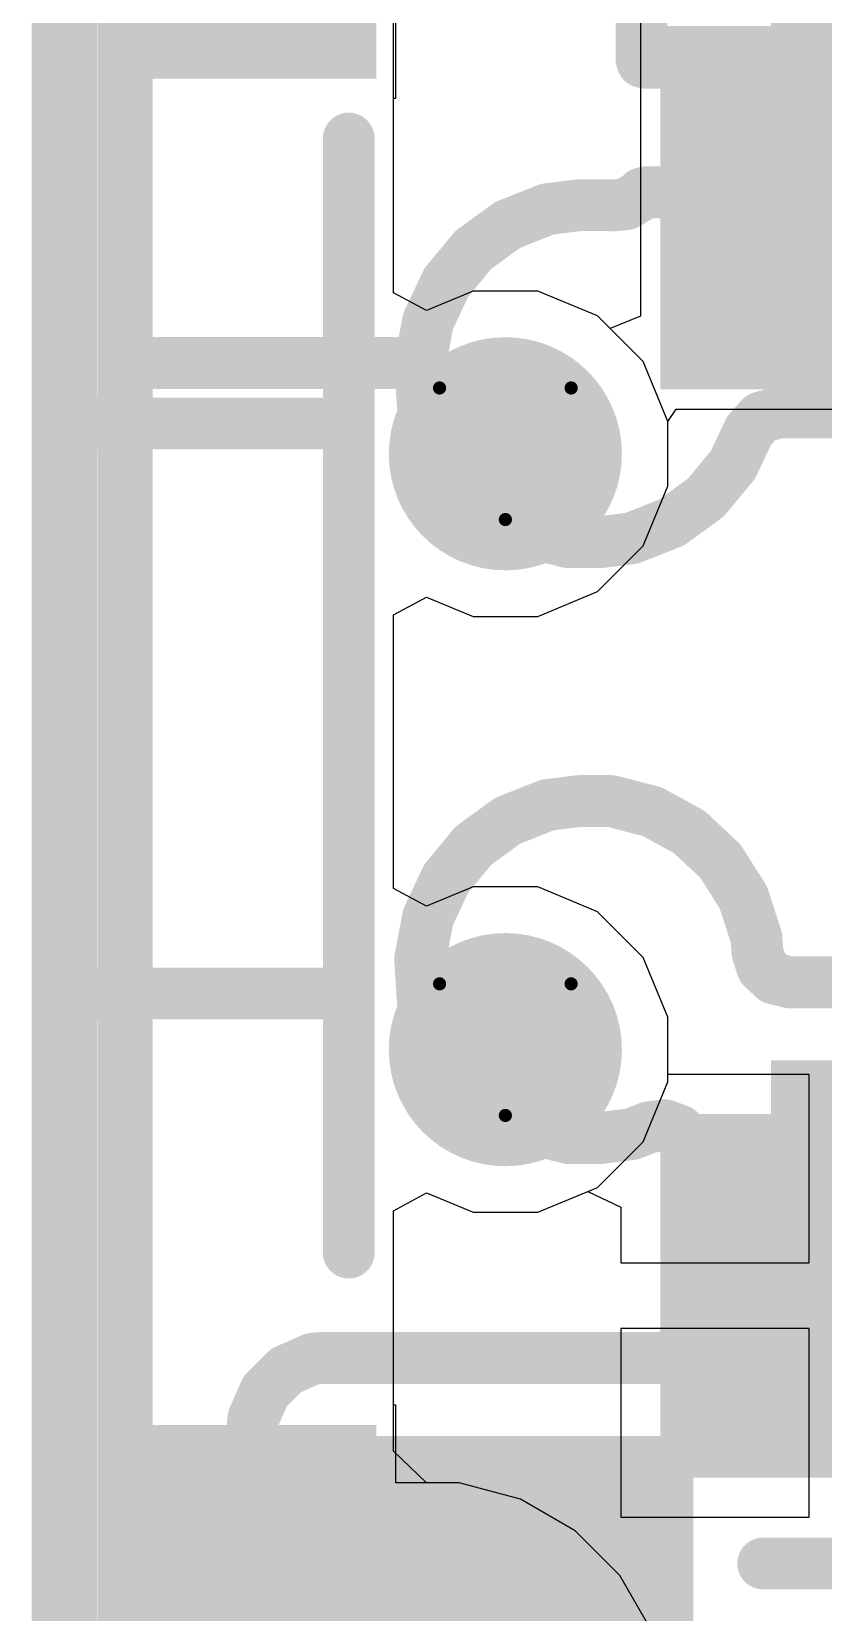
# Model space of a CAD drawing. Header units: inches. Extents: x 0 to 12.4, y -0.6 to 2.2.
# Drawn here: x -0.005 to 0.1153, y 0.4384 to 0.6786 of the extents above; entities that cross this region are included whole.
import ezdxf

# ---------------------------------------------------------------- set-up
doc = ezdxf.new("R2010")
doc.units = ezdxf.units.IN
doc.header["$MEASUREMENT"] = 0
for name, color, linetype in [('Board_Outline', 216, 'Continuous'), ('Bottom Layer', 5, 'Continuous'), ('Bottom Solder', 6, 'Continuous'), ('Dimension', 6, 'Continuous'), ('Drill Drawing', 1, 'Continuous'), ('Mechanical 4', 56, 'Continuous'), ('Multi-Layer', 9, 'Continuous'), ('Pad Holes', 156, 'Continuous'), ('Top Layer', 1, 'Continuous'), ('Top Overlay', 2, 'Continuous'), ('Top Paste', 8, 'Continuous'), ('Top Solder', 216, 'Continuous')]:
    doc.layers.add(name, color=color, linetype=linetype)

# ---------------------------------------------------------------- blocks, each defined once
blk = doc.blocks.new('YTS_B003_2A_18')
at = {"layer": 'Bottom Layer'}
h = blk.add_hatch(color=5, dxfattribs=at)
edge = h.paths.add_edge_path()
edge.add_arc((-0.1476378, 0.0187008), 0.0295275, 0, 360)
at = {"layer": 'Bottom Solder'}
h = blk.add_hatch(color=6, dxfattribs=at)
edge = h.paths.add_edge_path()
edge.add_arc((-0.1476378, 0.0187008), 0.0335275, 0, 360)
h = blk.add_hatch(color=6, dxfattribs=at)
edge = h.paths.add_edge_path()
edge.add_arc((-0.0452756, 0.0068898), 0.004, 0, 360)
h = blk.add_hatch(color=6, dxfattribs=at)
edge = h.paths.add_edge_path()
edge.add_arc((0.0452756, 0.0068898), 0.004, 0, 360)
at = {"layer": 'Multi-Layer'}
h = blk.add_hatch(color=9, dxfattribs=at)
edge = h.paths.add_edge_path()
edge.add_arc((-0.1476378, 0.0187008), 0.0295275, 0, 360)
at = {"layer": 'Pad Holes'}
h = blk.add_hatch(color=7, dxfattribs=at)
edge = h.paths.add_edge_path()
edge.add_arc((-0.0452756, 0.0068898), 0.0177165, 0, 360)
h = blk.add_hatch(color=7, dxfattribs=at)
edge = h.paths.add_edge_path()
edge.add_arc((0.0452756, 0.0068898), 0.0177165, 0, 360)
at = {"layer": 'Top Layer'}
for points in [[(-0.16535435, 0.05807095), (-0.10629925, 0.05807095), (-0.10629925, 0.03051185), (-0.16535435, 0.03051185)], [(0.10629925, 0.05807095), (0.16535435, 0.05807095), (0.16535435, 0.03051185), (0.10629925, 0.03051185)], [(-0.05905515, -0.06791335), (-0.10629925, -0.06791335), (-0.10629925, -0.02066925), (-0.05905515, -0.02066925)], [(0.05905515, -0.02066925), (0.10629925, -0.02066925), (0.10629925, -0.06791335), (0.05905515, -0.06791335)]]:
    blk.add_hatch(color=1, dxfattribs=at).paths.add_polyline_path(points)
h = blk.add_hatch(color=1, dxfattribs=at)
edge = h.paths.add_edge_path()
edge.add_arc((-0.1476378, 0.0187008), 0.0295275, 0, 360)
at = {"layer": 'Top Paste'}
for points in [[(-0.16535435, 0.05807095), (-0.10629925, 0.05807095), (-0.10629925, 0.03051185), (-0.16535435, 0.03051185)], [(0.10629925, 0.05807095), (0.16535435, 0.05807095), (0.16535435, 0.03051185), (0.10629925, 0.03051185)], [(-0.05905515, -0.06791335), (-0.10629925, -0.06791335), (-0.10629925, -0.02066925), (-0.05905515, -0.02066925)], [(0.05905515, -0.02066925), (0.10629925, -0.02066925), (0.10629925, -0.06791335), (0.05905515, -0.06791335)]]:
    blk.add_hatch(color=8, dxfattribs=at).paths.add_polyline_path(points)
at = {"layer": 'Top Solder'}
for points in [[(-0.16935435, 0.06207095), (-0.10229925, 0.06207095), (-0.10229925, 0.02651185), (-0.16935435, 0.02651185)], [(0.10229925, 0.06207095), (0.16935435, 0.06207095), (0.16935435, 0.02651185), (0.10229925, 0.02651185)], [(-0.05505515, -0.07191335), (-0.11029925, -0.07191335), (-0.11029925, -0.01666925), (-0.05505515, -0.01666925)], [(0.05505515, -0.01666925), (0.11029925, -0.01666925), (0.11029925, -0.07191335), (0.05505515, -0.07191335)]]:
    blk.add_hatch(color=216, dxfattribs=at).paths.add_polyline_path(points)
h = blk.add_hatch(color=216, dxfattribs=at)
edge = h.paths.add_edge_path()
edge.add_arc((-0.1476378, 0.0187008), 0.0335275, 0, 360)
h = blk.add_hatch(color=216, dxfattribs=at)
edge = h.paths.add_edge_path()
edge.add_arc((-0.0452756, 0.0068898), 0.004, 0, 360)
h = blk.add_hatch(color=216, dxfattribs=at)
edge = h.paths.add_edge_path()
edge.add_arc((0.0452756, 0.0068898), 0.004, 0, 360)
at = {"layer": 'Top Overlay', "const_width": 0.005}
blk.add_lwpolyline([(-0.145, 0.063), (0.144, 0.063)], dxfattribs=at)

msp = doc.modelspace()

# ---------------------------------------------------------------- hatches: boundary and pattern name
at = {"layer": 'Dimension'}
for points in [[(0.10737605, 0.68767385), (0.15462015, 0.68767385), (0.15462015, 0.64042975), (0.10737605, 0.64042975)], [(0.10737605, 0.68767385), (0.15462015, 0.68767385), (0.15462015, 0.64042975), (0.10737605, 0.64042975)], [(0.10737605, 0.52231945), (0.15462015, 0.52231945), (0.15462015, 0.47507535), (0.10737605, 0.47507535)], [(0.10737605, 0.52231945), (0.15462015, 0.52231945), (0.15462015, 0.47507535), (0.10737605, 0.47507535)], [(0.10737605, 0.52231945), (0.15462015, 0.52231945), (0.15462015, 0.47507535), (0.10737605, 0.47507535)], [(0.04044695, 0.46523285), (0.09556505, 0.46523285), (0.09556505, 0.40224075), (0.04044695, 0.40224075)]]:
    msp.add_hatch(color=6, dxfattribs=at).paths.add_polyline_path(points)

# ---------------------------------------------------------------- linework, layer by layer
at = {"layer": 'Board_Outline', "const_width": 0.01}
msp.add_lwpolyline([(0, 0), (0, 1.9685039)], dxfattribs=at)
at = {"layer": 'Bottom Layer'}
for p, q in [((0.0499999, 0.6389596), (0.0499999, 0.6800172)), ((0.0620915, 0.6391968), (0.055, 0.6362594)), ((0.0719243, 0.6391968), (0.0620915, 0.6391968)), ((0.0810087, 0.6354339), (0.0719243, 0.6391968)), ((0.055, 0.6362594), (0.0499999, 0.6389596)), ((0.0879615, 0.6284811), (0.0810087, 0.6354339)), ((0.0917244, 0.6193967), (0.0879615, 0.6284811)), ((0.0917244, 0.6095639), (0.0917244, 0.6193967)), ((0.0879615, 0.6004795), (0.0917244, 0.6095639)), ((0.0810087, 0.5935267), (0.0879615, 0.6004795)), ((0.0719243, 0.5897638), (0.0810087, 0.5935267)), ((0.0499999, 0.590001), (0.055, 0.5927012)), ((0.055, 0.5927012), (0.0620915, 0.5897638)), ((0.0499999, 0.5484084), (0.0499999, 0.590001)), ((0.0620915, 0.5897638), (0.0719243, 0.5897638)), ((0.055, 0.5457082), (0.0499999, 0.5484084)), ((0.0620915, 0.5486456), (0.055, 0.5457082)), ((0.0719243, 0.5486456), (0.0620915, 0.5486456)), ((0.0810087, 0.5448827), (0.0719243, 0.5486456)), ((0.0879615, 0.5379299), (0.0810087, 0.5448827)), ((0.0917244, 0.5288455), (0.0879615, 0.5379299)), ((0.0917244, 0.5190127), (0.0917244, 0.5288455)), ((0.0879615, 0.5099283), (0.0917244, 0.5190127)), ((0.0810087, 0.5029755), (0.0879615, 0.5099283)), ((0.0499999, 0.4994498), (0.055, 0.50215)), ((0.055, 0.50215), (0.0620915, 0.4992126)), ((0.0719243, 0.4992126), (0.0810087, 0.5029755)), ((0.0499999, 0.4629337), (0.0499999, 0.4994498)), ((0.0620915, 0.4992126), (0.0719243, 0.4992126)), ((0.055, 0.4580944), (0.0499999, 0.4629337)), ((0.0600058, 0.4580944), (0.055, 0.4580944)), ((0.069296, 0.4556051), (0.0600058, 0.4580944)), ((0.0776253, 0.4507962), (0.069296, 0.4556051)), ((0.0844262, 0.4439953), (0.0776253, 0.4507962)), ((0.0892351, 0.435666), (0.0844262, 0.4439953))]:
    msp.add_line(p, q, dxfattribs=at)
at = {"layer": 'Dimension', "const_width": 0.007874}
for points in [[(0.0089706, 0.628271), (0.0089706, 0.6958902)], [(0.087037, 0.6832447), (0.0876911, 0.6808037)], [(0.0876911, 0.674537), (0.0876911, 0.6808037)], [(0.0876911, 0.674537), (0.0878269, 0.6740301)], [(0.0878269, 0.6740301), (0.0883339, 0.6738943)], [(0.0883339, 0.6738943), (0.1205129, 0.6738943)], [(0.0737022, 0.6516915), (0.0780536, 0.6522412)], [(0.0780536, 0.6522412), (0.0780539, 0.6522412)], [(0.0780539, 0.6522412), (0.0782059, 0.6522604)], [(0.0782059, 0.6522604), (0.0830524, 0.6522604)], [(0.0830524, 0.6522604), (0.0832814, 0.6522016)], [(0.0832814, 0.6522016), (0.0854354, 0.6524224)], [(0.0854354, 0.6524224), (0.0873061, 0.653589)], [(0.0873061, 0.653589), (0.0877771, 0.65406)], [(0.0877771, 0.65406), (0.0883339, 0.6542092)], [(0.0883339, 0.6542092), (0.1205129, 0.6542092)], [(0.0676668, 0.6493841), (0.0731118, 0.6515399)], [(0.0731118, 0.6515399), (0.073112, 0.6515399)], [(0.073112, 0.6515399), (0.0733975, 0.651653)], [(0.0733975, 0.651653), (0.0737021, 0.6516915)], [(0.0737021, 0.6516915), (0.0737022, 0.6516915)], [(0.0623949, 0.6456482), (0.0671327, 0.6490904)], [(0.0671327, 0.6490904), (0.067133, 0.6490907)], [(0.067133, 0.6490907), (0.0673812, 0.6492709)], [(0.0673812, 0.6492709), (0.0676665, 0.6493839)], [(0.0676665, 0.6493839), (0.0676668, 0.6493841)], [(0.0584816, 0.6410377), (0.0619505, 0.6452309)], [(0.0619505, 0.6452309), (0.0619507, 0.6452312)], [(0.0619507, 0.6452312), (0.0621463, 0.6454676)], [(0.0621463, 0.6454676), (0.0623946, 0.645648)], [(0.0623946, 0.645648), (0.0623949, 0.6456482)], [(0.0553974, 0.6349048), (0.0578911, 0.6402043)], [(0.0578911, 0.6402043), (0.0578913, 0.6402046)], [(0.0578913, 0.6402046), (0.0580218, 0.6404819)], [(0.0580218, 0.6404819), (0.0584816, 0.6410377)], [(0.0541117, 0.6285725), (0.0552092, 0.6343256)], [(0.0552092, 0.6343257), (0.0552667, 0.634627)], [(0.0552092, 0.6343256), (0.0552092, 0.6343257)], [(0.0552667, 0.634627), (0.0553972, 0.6349044)], [(0.0553972, 0.6349044), (0.0553974, 0.6349048)], [(0.0089706, 0.4006146), (0.0089706, 0.628271)], [(0.0089706, 0.628271), (0.0540542, 0.628271)], [(0.0089706, 0.628271), (0.0540542, 0.628271)], [(0.0540542, 0.628271), (0.0541117, 0.6285723)], [(0.0540542, 0.628271), (0.0540735, 0.6279648)], [(0.0540735, 0.6279646), (0.0540735, 0.6279648)], [(0.0540735, 0.6279646), (0.0544412, 0.6221198)], [(0.0541117, 0.6285723), (0.0541117, 0.6285725)], [(0.0544412, 0.6221198), (0.0544413, 0.6221196)], [(0.0544413, 0.6221196), (0.0544605, 0.6218132)], [(0.0544605, 0.6218132), (0.0545554, 0.6215211)], [(0.0545554, 0.6215211), (0.0545555, 0.621521)], [(0.0545555, 0.621521), (0.0563051, 0.616136)], [(0.1058244, 0.6199847), (0.1084403, 0.6207446)], [(0.1084403, 0.6207446), (0.1205129, 0.6207446)], [(0.104023, 0.6179413), (0.1058244, 0.6199847)], [(0.0563051, 0.616136), (0.0564601, 0.6156592)], [(0.1016124, 0.6128184), (0.104023, 0.6179413)], [(0.0564601, 0.6156592), (0.0566246, 0.6153999)], [(0.0566246, 0.6153999), (0.0566247, 0.6153998)], [(0.0566247, 0.6153998), (0.0589797, 0.6116889)], [(0.0589797, 0.6116889), (0.0599272, 0.6101958)], [(0.0974878, 0.6078327), (0.1016124, 0.6128184)], [(0.0599272, 0.6101958), (0.0646441, 0.6057664)], [(0.0922529, 0.6040294), (0.0974878, 0.6078327)], [(0.0646441, 0.6057664), (0.0703144, 0.6026491)], [(0.0862367, 0.6016474), (0.0922529, 0.6040294)], [(0.0703144, 0.6026491), (0.0765818, 0.6010399)], [(0.0814283, 0.6010399), (0.0862367, 0.6016474)], [(0.0765818, 0.6010399), (0.081275, 0.6010399)], [(0.081275, 0.6010399), (0.0814283, 0.6010399)], [(0.0676668, 0.5588329), (0.0731118, 0.5609887)], [(0.0731118, 0.5609887), (0.073112, 0.5609887)], [(0.073112, 0.5609887), (0.0733975, 0.5611018)], [(0.0733975, 0.5611018), (0.0737021, 0.5611403)], [(0.0737021, 0.5611403), (0.0737022, 0.5611403)], [(0.0737022, 0.5611403), (0.0780536, 0.56169)], [(0.0780536, 0.56169), (0.0780539, 0.56169)], [(0.0780539, 0.56169), (0.0782059, 0.5617092)], [(0.0782059, 0.5617092), (0.0830524, 0.5617092)], [(0.0830524, 0.5617092), (0.0833498, 0.5616329)], [(0.0833498, 0.5616329), (0.08335, 0.5616328)], [(0.08335, 0.5616328), (0.0890222, 0.5601765)], [(0.0623949, 0.555097), (0.0671327, 0.5585393)], [(0.0671327, 0.5585393), (0.067133, 0.5585395)], [(0.067133, 0.5585395), (0.0673812, 0.5587198)], [(0.0673812, 0.5587198), (0.0676665, 0.5588328)], [(0.0676665, 0.5588328), (0.0676668, 0.5588329)], [(0.0890222, 0.5601765), (0.0890224, 0.5601764)], [(0.0890224, 0.5601764), (0.0893198, 0.5601)], [(0.0893198, 0.5601), (0.09499, 0.5569828)], [(0.09499, 0.5569828), (0.0997069, 0.5525533)], [(0.0582174, 0.5501672), (0.0619505, 0.5546797)], [(0.0619505, 0.5546797), (0.0619507, 0.55468)], [(0.0619507, 0.55468), (0.0621463, 0.5549164)], [(0.0621463, 0.5549164), (0.0623946, 0.5550968)], [(0.0623946, 0.5550968), (0.0623949, 0.555097)], [(0.0997069, 0.5525533), (0.1031741, 0.54709)], [(0.0553974, 0.5443536), (0.0578911, 0.5496531)], [(0.0578911, 0.5496531), (0.0578913, 0.5496534)], [(0.0578913, 0.5496534), (0.0580218, 0.5499307)], [(0.0580218, 0.5499307), (0.0582174, 0.5501672)], [(0.1031741, 0.54709), (0.1051736, 0.540936)], [(0.0541117, 0.5380213), (0.0552092, 0.5437744)], [(0.0552092, 0.5437745), (0.0552667, 0.5440759)], [(0.0552092, 0.5437744), (0.0552092, 0.5437745)], [(0.0552667, 0.5440759), (0.0553972, 0.5443532)], [(0.0553972, 0.5443532), (0.0553974, 0.5443536)], [(0.1051736, 0.540936), (0.105284, 0.5391809)], [(0.105284, 0.5391809), (0.1053127, 0.5387256)], [(0.0540542, 0.5377198), (0.0541117, 0.5380211)], [(0.0540542, 0.5377198), (0.0540735, 0.5374137)], [(0.0540735, 0.5374134), (0.0540735, 0.5374137)], [(0.0540735, 0.5374134), (0.0544412, 0.5315687)], [(0.0541117, 0.5380211), (0.0541117, 0.5380213)], [(0.1053127, 0.5387256), (0.106063, 0.5364162)], [(0.106063, 0.5364162), (0.107833, 0.534754)], [(0.107833, 0.534754), (0.1101849, 0.5341502)], [(0.1101849, 0.5341502), (0.1562458, 0.5341502)], [(0.0544412, 0.5315687), (0.0544413, 0.5315684)], [(0.0544413, 0.5315684), (0.0544605, 0.531262)], [(0.0544605, 0.531262), (0.0545554, 0.5309699)], [(0.0545554, 0.5309699), (0.0545555, 0.5309698)], [(0.0545555, 0.5309698), (0.056249, 0.5257576)], [(0.056249, 0.5257576), (0.0564601, 0.525108)], [(0.0564601, 0.525108), (0.0566246, 0.5248487)], [(0.0566246, 0.5248487), (0.0566247, 0.5248486)], [(0.0566247, 0.5248486), (0.0584311, 0.5220022)], [(0.0584311, 0.5220022), (0.0599272, 0.5196446)], [(0.0599272, 0.5196446), (0.0646441, 0.5152152)], [(0.0646441, 0.5152152), (0.0703144, 0.5120979)], [(0.0703144, 0.5120979), (0.0765818, 0.5104887)], [(0.0765818, 0.5104887), (0.081275, 0.5104887)], [(0.081275, 0.5104887), (0.0814283, 0.5104887)], [(0.0814283, 0.5104887), (0.0862367, 0.5110962)], [(0.0862367, 0.5110962), (0.0888664, 0.5121374)], [(0.0888664, 0.5121374), (0.0911992, 0.5124507)], [(0.0911992, 0.5124507), (0.0934076, 0.511636)], [(0.0934076, 0.511636), (0.094978, 0.5098827)], [(0.094978, 0.5098827), (0.0955454, 0.5075983)], [(0.0955454, 0.4819454), (0.0955454, 0.5075983)], [(0.0948914, 0.4795045), (0.0955454, 0.4819454)], [(0.0931045, 0.4777176), (0.0948914, 0.4795045)], [(0.034059, 0.4753449), (0.0373555, 0.4768005)], [(0.0373555, 0.4768005), (0.0373556, 0.4768006)], [(0.0373556, 0.4768006), (0.0376915, 0.4769488)], [(0.0376915, 0.4769488), (0.0380563, 0.4769911)], [(0.0380563, 0.4769911), (0.0385406, 0.4770473)], [(0.0385406, 0.4770473), (0.0385411, 0.4770473)], [(0.0385411, 0.4770473), (0.0386807, 0.4770635)], [(0.0386807, 0.4770635), (0.0388209, 0.4770635)], [(0.0388209, 0.4770635), (0.0388216, 0.4770635)], [(0.0388216, 0.4770635), (0.0906635, 0.4770635)], [(0.0906635, 0.4770635), (0.0931045, 0.4777176)], [(0.0308375, 0.4723545), (0.0333253, 0.4748423)], [(0.0333253, 0.4748423), (0.0333254, 0.4748424)], [(0.0333254, 0.4748424), (0.0336452, 0.4751622)], [(0.0336452, 0.4751622), (0.0340589, 0.4753449)], [(0.0340589, 0.4753449), (0.034059, 0.4753449)], [(0.030335, 0.4716209), (0.0305176, 0.4720346)], [(0.0305176, 0.4720346), (0.0308374, 0.4723544)], [(0.0308374, 0.4723544), (0.0308375, 0.4723545)], [(0.0288793, 0.4683243), (0.0303349, 0.4716208)], [(0.0303349, 0.4716208), (0.030335, 0.4716209)], [(0.0286163, 0.4669992), (0.0286324, 0.4671384)], [(0.0286163, 0.4668585), (0.0286163, 0.4669992)], [(0.0286324, 0.4671384), (0.0286325, 0.4671389)], [(0.0286325, 0.4671389), (0.0286887, 0.4676237)], [(0.0286887, 0.4676237), (0.0287311, 0.4679884)], [(0.0287311, 0.4679884), (0.0288792, 0.468324)], [(0.0288792, 0.468324), (0.0288793, 0.4683243)], [(0.0286163, 0.4006153), (0.0286163, 0.4668585)]]:
    msp.add_lwpolyline(points, dxfattribs=at)
at = {"layer": 'Dimension', "const_width": 0.003937}
for points in [[(0.0857226, 0.6808037, 1), (0.0896596, 0.6808037, 1)], [(0.0857226, 0.6808037, 1), (0.0896596, 0.6808037, 1)], [(0.0857226, 0.674537, 1), (0.0896596, 0.674537, 1)], [(0.0857226, 0.674537, 1), (0.0896596, 0.674537, 1)], [(0.0858584, 0.6740301, 1), (0.0897954, 0.6740301, 1)], [(0.0858584, 0.6740301, 1), (0.0897954, 0.6740301, 1)], [(0.0863654, 0.6738943, 1), (0.0903024, 0.6738943, 1)], [(0.0863654, 0.6738943, 1), (0.0903024, 0.6738943, 1)], [(0.0760851, 0.6522412, 1), (0.0800221, 0.6522412, 1)], [(0.0760851, 0.6522412, 1), (0.0800221, 0.6522412, 1)], [(0.0760854, 0.6522412, 1), (0.0800224, 0.6522412, 1)], [(0.0760854, 0.6522412, 1), (0.0800224, 0.6522412, 1)], [(0.0762374, 0.6522604, 1), (0.0801744, 0.6522604, 1)], [(0.0762374, 0.6522604, 1), (0.0801744, 0.6522604, 1)], [(0.0810839, 0.6522604, 1), (0.0850209, 0.6522604, 1)], [(0.0810839, 0.6522604, 1), (0.0850209, 0.6522604, 1)], [(0.0813129, 0.6522016, 1), (0.0852499, 0.6522016, 1)], [(0.0813129, 0.6522016, 1), (0.0852499, 0.6522016, 1)], [(0.0834669, 0.6524224, 1), (0.0874039, 0.6524224, 1)], [(0.0834669, 0.6524224, 1), (0.0874039, 0.6524224, 1)], [(0.0853376, 0.653589, 1), (0.0892746, 0.653589, 1)], [(0.0853376, 0.653589, 1), (0.0892746, 0.653589, 1)], [(0.0858086, 0.65406, 1), (0.0897456, 0.65406, 1)], [(0.0858086, 0.65406, 1), (0.0897456, 0.65406, 1)], [(0.0863654, 0.6542092, 1), (0.0903024, 0.6542092, 1)], [(0.0863654, 0.6542092, 1), (0.0903024, 0.6542092, 1)], [(0.0711433, 0.6515399, 1), (0.0750803, 0.6515399, 1)], [(0.0711433, 0.6515399, 1), (0.0750803, 0.6515399, 1)], [(0.0711435, 0.6515399, 1), (0.0750805, 0.6515399, 1)], [(0.0711435, 0.6515399, 1), (0.0750805, 0.6515399, 1)], [(0.071429, 0.651653, 1), (0.075366, 0.651653, 1)], [(0.071429, 0.651653, 1), (0.075366, 0.651653, 1)], [(0.0717336, 0.6516915, 1), (0.0756706, 0.6516915, 1)], [(0.0717336, 0.6516915, 1), (0.0756706, 0.6516915, 1)], [(0.0717337, 0.6516915, 1), (0.0756707, 0.6516915, 1)], [(0.0717337, 0.6516915, 1), (0.0756707, 0.6516915, 1)], [(0.0651642, 0.6490904, 1), (0.0691012, 0.6490904, 1)], [(0.0651642, 0.6490904, 1), (0.0691012, 0.6490904, 1)], [(0.0651645, 0.6490907, 1), (0.0691015, 0.6490907, 1)], [(0.0651645, 0.6490907, 1), (0.0691015, 0.6490907, 1)], [(0.0654127, 0.6492709, 1), (0.0693497, 0.6492709, 1)], [(0.0654127, 0.6492709, 1), (0.0693497, 0.6492709, 1)], [(0.065698, 0.6493839, 1), (0.069635, 0.6493839, 1)], [(0.065698, 0.6493839, 1), (0.069635, 0.6493839, 1)], [(0.0656983, 0.6493841, 1), (0.0696353, 0.6493841, 1)], [(0.0656983, 0.6493841, 1), (0.0696353, 0.6493841, 1)], [(0.059982, 0.6452309, 1), (0.063919, 0.6452309, 1)], [(0.059982, 0.6452309, 1), (0.063919, 0.6452309, 1)], [(0.0599822, 0.6452312, 1), (0.0639192, 0.6452312, 1)], [(0.0599822, 0.6452312, 1), (0.0639192, 0.6452312, 1)], [(0.0601778, 0.6454676, 1), (0.0641148, 0.6454676, 1)], [(0.0601778, 0.6454676, 1), (0.0641148, 0.6454676, 1)], [(0.0604261, 0.645648, 1), (0.0643631, 0.645648, 1)], [(0.0604261, 0.645648, 1), (0.0643631, 0.645648, 1)], [(0.0604264, 0.6456482, 1), (0.0643634, 0.6456482, 1)], [(0.0604264, 0.6456482, 1), (0.0643634, 0.6456482, 1)], [(0.0559226, 0.6402043, 1), (0.0598596, 0.6402043, 1)], [(0.0559226, 0.6402043, 1), (0.0598596, 0.6402043, 1)], [(0.0559228, 0.6402046, 1), (0.0598598, 0.6402046, 1)], [(0.0559228, 0.6402046, 1), (0.0598598, 0.6402046, 1)], [(0.0560533, 0.6404819, 1), (0.0599903, 0.6404819, 1)], [(0.0560533, 0.6404819, 1), (0.0599903, 0.6404819, 1)], [(0.0565131, 0.6410377, 1), (0.0604501, 0.6410377, 1)], [(0.0565131, 0.6410377, 1), (0.0604501, 0.6410377, 1)], [(0.0532407, 0.6343257, 1), (0.0571777, 0.6343257, 1)], [(0.0532407, 0.6343257, 1), (0.0571777, 0.6343257, 1)], [(0.0532407, 0.6343256, 1), (0.0571777, 0.6343256, 1)], [(0.0532407, 0.6343256, 1), (0.0571777, 0.6343256, 1)], [(0.0532982, 0.634627, 1), (0.0572352, 0.634627, 1)], [(0.0532982, 0.634627, 1), (0.0572352, 0.634627, 1)], [(0.0534287, 0.6349044, 1), (0.0573657, 0.6349044, 1)], [(0.0534287, 0.6349044, 1), (0.0573657, 0.6349044, 1)], [(0.0534289, 0.6349048, 1), (0.0573659, 0.6349048, 1)], [(0.0534289, 0.6349048, 1), (0.0573659, 0.6349048, 1)], [(0.0070021, 0.628271, 1), (0.0109391, 0.628271, 1)], [(0.0070021, 0.628271, 1), (0.0109391, 0.628271, 1)], [(0.0070021, 0.628271, 1), (0.0109391, 0.628271, 1)], [(0.0070021, 0.628271, 1), (0.0109391, 0.628271, 1)], [(0.0520857, 0.628271, 1), (0.0560227, 0.628271, 1)], [(0.0520857, 0.628271, 1), (0.0560227, 0.628271, 1)], [(0.0520857, 0.628271, 1), (0.0560227, 0.628271, 1)], [(0.0520857, 0.628271, 1), (0.0560227, 0.628271, 1)], [(0.052105, 0.6279648, 1), (0.056042, 0.6279648, 1)], [(0.052105, 0.6279648, 1), (0.056042, 0.6279648, 1)], [(0.052105, 0.6279646, 1), (0.056042, 0.6279646, 1)], [(0.052105, 0.6279646, 1), (0.056042, 0.6279646, 1)], [(0.0521432, 0.6285725, 1), (0.0560802, 0.6285725, 1)], [(0.0521432, 0.6285725, 1), (0.0560802, 0.6285725, 1)], [(0.0521432, 0.6285723, 1), (0.0560802, 0.6285723, 1)], [(0.0521432, 0.6285723, 1), (0.0560802, 0.6285723, 1)], [(0.0524727, 0.6221198, 1), (0.0564097, 0.6221198, 1)], [(0.0524727, 0.6221198, 1), (0.0564097, 0.6221198, 1)], [(0.0524728, 0.6221196, 1), (0.0564098, 0.6221196, 1)], [(0.0524728, 0.6221196, 1), (0.0564098, 0.6221196, 1)], [(0.052492, 0.6218132, 1), (0.056429, 0.6218132, 1)], [(0.052492, 0.6218132, 1), (0.056429, 0.6218132, 1)], [(0.0525869, 0.6215211, 1), (0.0565239, 0.6215211, 1)], [(0.0525869, 0.6215211, 1), (0.0565239, 0.6215211, 1)], [(0.052587, 0.621521, 1), (0.056524, 0.621521, 1)], [(0.052587, 0.621521, 1), (0.056524, 0.621521, 1)], [(0.1064718, 0.6207446, 1), (0.1104088, 0.6207446, 1)], [(0.1064718, 0.6207446, 1), (0.1104088, 0.6207446, 1)], [(0.1038559, 0.6199847, 1), (0.1077929, 0.6199847, 1)], [(0.1038559, 0.6199847, 1), (0.1077929, 0.6199847, 1)], [(0.0543366, 0.616136, 1), (0.0582736, 0.616136, 1)], [(0.0543366, 0.616136, 1), (0.0582736, 0.616136, 1)], [(0.1020545, 0.6179413, 1), (0.1059915, 0.6179413, 1)], [(0.1020545, 0.6179413, 1), (0.1059915, 0.6179413, 1)], [(0.0544916, 0.6156592, 1), (0.0584286, 0.6156592, 1)], [(0.0544916, 0.6156592, 1), (0.0584286, 0.6156592, 1)], [(0.0546561, 0.6153999, 1), (0.0585931, 0.6153999, 1)], [(0.0546561, 0.6153999, 1), (0.0585931, 0.6153999, 1)], [(0.0546562, 0.6153998, 1), (0.0585932, 0.6153998, 1)], [(0.0546562, 0.6153998, 1), (0.0585932, 0.6153998, 1)], [(0.0570112, 0.6116889, 1), (0.0609482, 0.6116889, 1)], [(0.0570112, 0.6116889, 1), (0.0609482, 0.6116889, 1)], [(0.0996439, 0.6128184, 1), (0.1035809, 0.6128184, 1)], [(0.0996439, 0.6128184, 1), (0.1035809, 0.6128184, 1)], [(0.0579587, 0.6101958, 1), (0.0618957, 0.6101958, 1)], [(0.0579587, 0.6101958, 1), (0.0618957, 0.6101958, 1)], [(0.0955193, 0.6078327, 1), (0.0994563, 0.6078327, 1)], [(0.0955193, 0.6078327, 1), (0.0994563, 0.6078327, 1)], [(0.0626756, 0.6057664, 1), (0.0666126, 0.6057664, 1)], [(0.0626756, 0.6057664, 1), (0.0666126, 0.6057664, 1)], [(0.0902844, 0.6040294, 1), (0.0942214, 0.6040294, 1)], [(0.0902844, 0.6040294, 1), (0.0942214, 0.6040294, 1)], [(0.0683459, 0.6026491, 1), (0.0722829, 0.6026491, 1)], [(0.0683459, 0.6026491, 1), (0.0722829, 0.6026491, 1)], [(0.0842682, 0.6016474, 1), (0.0882052, 0.6016474, 1)], [(0.0842682, 0.6016474, 1), (0.0882052, 0.6016474, 1)], [(0.0746133, 0.6010399, 1), (0.0785503, 0.6010399, 1)], [(0.0746133, 0.6010399, 1), (0.0785503, 0.6010399, 1)], [(0.0793065, 0.6010399, 1), (0.0832435, 0.6010399, 1)], [(0.0793065, 0.6010399, 1), (0.0832435, 0.6010399, 1)], [(0.0794598, 0.6010399, 1), (0.0833968, 0.6010399, 1)], [(0.0794598, 0.6010399, 1), (0.0833968, 0.6010399, 1)], [(0.0711433, 0.5609887, 1), (0.0750803, 0.5609887, 1)], [(0.0711433, 0.5609887, 1), (0.0750803, 0.5609887, 1)], [(0.0711435, 0.5609887, 1), (0.0750805, 0.5609887, 1)], [(0.0711435, 0.5609887, 1), (0.0750805, 0.5609887, 1)], [(0.071429, 0.5611018, 1), (0.075366, 0.5611018, 1)], [(0.071429, 0.5611018, 1), (0.075366, 0.5611018, 1)], [(0.0717336, 0.5611403, 1), (0.0756706, 0.5611403, 1)], [(0.0717336, 0.5611403, 1), (0.0756706, 0.5611403, 1)], [(0.0717337, 0.5611403, 1), (0.0756707, 0.5611403, 1)], [(0.0717337, 0.5611403, 1), (0.0756707, 0.5611403, 1)], [(0.0760851, 0.56169, 1), (0.0800221, 0.56169, 1)], [(0.0760851, 0.56169, 1), (0.0800221, 0.56169, 1)], [(0.0760854, 0.56169, 1), (0.0800224, 0.56169, 1)], [(0.0760854, 0.56169, 1), (0.0800224, 0.56169, 1)], [(0.0762374, 0.5617092, 1), (0.0801744, 0.5617092, 1)], [(0.0762374, 0.5617092, 1), (0.0801744, 0.5617092, 1)], [(0.0810839, 0.5617092, 1), (0.0850209, 0.5617092, 1)], [(0.0810839, 0.5617092, 1), (0.0850209, 0.5617092, 1)], [(0.0813813, 0.5616329, 1), (0.0853183, 0.5616329, 1)], [(0.0813813, 0.5616329, 1), (0.0853183, 0.5616329, 1)], [(0.0813815, 0.5616328, 1), (0.0853185, 0.5616328, 1)], [(0.0813815, 0.5616328, 1), (0.0853185, 0.5616328, 1)], [(0.0651642, 0.5585393, 1), (0.0691012, 0.5585393, 1)], [(0.0651642, 0.5585393, 1), (0.0691012, 0.5585393, 1)], [(0.0651645, 0.5585395, 1), (0.0691015, 0.5585395, 1)], [(0.0651645, 0.5585395, 1), (0.0691015, 0.5585395, 1)], [(0.0654127, 0.5587198, 1), (0.0693497, 0.5587198, 1)], [(0.0654127, 0.5587198, 1), (0.0693497, 0.5587198, 1)], [(0.065698, 0.5588328, 1), (0.069635, 0.5588328, 1)], [(0.065698, 0.5588328, 1), (0.069635, 0.5588328, 1)], [(0.0656983, 0.5588329, 1), (0.0696353, 0.5588329, 1)], [(0.0656983, 0.5588329, 1), (0.0696353, 0.5588329, 1)], [(0.0870537, 0.5601765, 1), (0.0909907, 0.5601765, 1)], [(0.0870537, 0.5601765, 1), (0.0909907, 0.5601765, 1)], [(0.0870539, 0.5601764, 1), (0.0909909, 0.5601764, 1)], [(0.0870539, 0.5601764, 1), (0.0909909, 0.5601764, 1)], [(0.0873513, 0.5601, 1), (0.0912883, 0.5601, 1)], [(0.0873513, 0.5601, 1), (0.0912883, 0.5601, 1)], [(0.0930215, 0.5569828, 1), (0.0969585, 0.5569828, 1)], [(0.0930215, 0.5569828, 1), (0.0969585, 0.5569828, 1)], [(0.059982, 0.5546797, 1), (0.063919, 0.5546797, 1)], [(0.059982, 0.5546797, 1), (0.063919, 0.5546797, 1)], [(0.0599822, 0.55468, 1), (0.0639192, 0.55468, 1)], [(0.0599822, 0.55468, 1), (0.0639192, 0.55468, 1)], [(0.0601778, 0.5549164, 1), (0.0641148, 0.5549164, 1)], [(0.0601778, 0.5549164, 1), (0.0641148, 0.5549164, 1)], [(0.0604261, 0.5550968, 1), (0.0643631, 0.5550968, 1)], [(0.0604261, 0.5550968, 1), (0.0643631, 0.5550968, 1)], [(0.0604264, 0.555097, 1), (0.0643634, 0.555097, 1)], [(0.0604264, 0.555097, 1), (0.0643634, 0.555097, 1)], [(0.0977384, 0.5525533, 1), (0.1016754, 0.5525533, 1)], [(0.0977384, 0.5525533, 1), (0.1016754, 0.5525533, 1)], [(0.0559226, 0.5496531, 1), (0.0598596, 0.5496531, 1)], [(0.0559226, 0.5496531, 1), (0.0598596, 0.5496531, 1)], [(0.0559228, 0.5496534, 1), (0.0598598, 0.5496534, 1)], [(0.0559228, 0.5496534, 1), (0.0598598, 0.5496534, 1)], [(0.0560533, 0.5499307, 1), (0.0599903, 0.5499307, 1)], [(0.0560533, 0.5499307, 1), (0.0599903, 0.5499307, 1)], [(0.0562489, 0.5501672, 1), (0.0601859, 0.5501672, 1)], [(0.0562489, 0.5501672, 1), (0.0601859, 0.5501672, 1)], [(0.1012056, 0.54709, 1), (0.1051426, 0.54709, 1)], [(0.1012056, 0.54709, 1), (0.1051426, 0.54709, 1)], [(0.0532407, 0.5437745, 1), (0.0571777, 0.5437745, 1)], [(0.0532407, 0.5437745, 1), (0.0571777, 0.5437745, 1)], [(0.0532407, 0.5437744, 1), (0.0571777, 0.5437744, 1)], [(0.0532407, 0.5437744, 1), (0.0571777, 0.5437744, 1)], [(0.0532982, 0.5440759, 1), (0.0572352, 0.5440759, 1)], [(0.0532982, 0.5440759, 1), (0.0572352, 0.5440759, 1)], [(0.0534287, 0.5443532, 1), (0.0573657, 0.5443532, 1)], [(0.0534287, 0.5443532, 1), (0.0573657, 0.5443532, 1)], [(0.0534289, 0.5443536, 1), (0.0573659, 0.5443536, 1)], [(0.0534289, 0.5443536, 1), (0.0573659, 0.5443536, 1)], [(0.1032051, 0.540936, 1), (0.1071421, 0.540936, 1)], [(0.1032051, 0.540936, 1), (0.1071421, 0.540936, 1)], [(0.1033155, 0.5391809, 1), (0.1072525, 0.5391809, 1)], [(0.1033155, 0.5391809, 1), (0.1072525, 0.5391809, 1)], [(0.0520857, 0.5377198, 1), (0.0560227, 0.5377198, 1)], [(0.0520857, 0.5377198, 1), (0.0560227, 0.5377198, 1)], [(0.052105, 0.5374137, 1), (0.056042, 0.5374137, 1)], [(0.052105, 0.5374137, 1), (0.056042, 0.5374137, 1)], [(0.052105, 0.5374134, 1), (0.056042, 0.5374134, 1)], [(0.052105, 0.5374134, 1), (0.056042, 0.5374134, 1)], [(0.0521432, 0.5380213, 1), (0.0560802, 0.5380213, 1)], [(0.0521432, 0.5380213, 1), (0.0560802, 0.5380213, 1)], [(0.0521432, 0.5380211, 1), (0.0560802, 0.5380211, 1)], [(0.0521432, 0.5380211, 1), (0.0560802, 0.5380211, 1)], [(0.1033442, 0.5387256, 1), (0.1072812, 0.5387256, 1)], [(0.1033442, 0.5387256, 1), (0.1072812, 0.5387256, 1)], [(0.1040945, 0.5364162, 1), (0.1080315, 0.5364162, 1)], [(0.1040945, 0.5364162, 1), (0.1080315, 0.5364162, 1)], [(0.1058645, 0.534754, 1), (0.1098015, 0.534754, 1)], [(0.1058645, 0.534754, 1), (0.1098015, 0.534754, 1)], [(0.1082164, 0.5341502, 1), (0.1121534, 0.5341502, 1)], [(0.1082164, 0.5341502, 1), (0.1121534, 0.5341502, 1)], [(0.0524727, 0.5315687, 1), (0.0564097, 0.5315687, 1)], [(0.0524727, 0.5315687, 1), (0.0564097, 0.5315687, 1)], [(0.0524728, 0.5315684, 1), (0.0564098, 0.5315684, 1)], [(0.0524728, 0.5315684, 1), (0.0564098, 0.5315684, 1)], [(0.052492, 0.531262, 1), (0.056429, 0.531262, 1)], [(0.052492, 0.531262, 1), (0.056429, 0.531262, 1)], [(0.0525869, 0.5309699, 1), (0.0565239, 0.5309699, 1)], [(0.0525869, 0.5309699, 1), (0.0565239, 0.5309699, 1)], [(0.052587, 0.5309698, 1), (0.056524, 0.5309698, 1)], [(0.052587, 0.5309698, 1), (0.056524, 0.5309698, 1)], [(0.0542805, 0.5257576, 1), (0.0582175, 0.5257576, 1)], [(0.0542805, 0.5257576, 1), (0.0582175, 0.5257576, 1)], [(0.0544916, 0.525108, 1), (0.0584286, 0.525108, 1)], [(0.0544916, 0.525108, 1), (0.0584286, 0.525108, 1)], [(0.0546561, 0.5248487, 1), (0.0585931, 0.5248487, 1)], [(0.0546561, 0.5248487, 1), (0.0585931, 0.5248487, 1)], [(0.0546562, 0.5248486, 1), (0.0585932, 0.5248486, 1)], [(0.0546562, 0.5248486, 1), (0.0585932, 0.5248486, 1)], [(0.0564626, 0.5220022, 1), (0.0603996, 0.5220022, 1)], [(0.0564626, 0.5220022, 1), (0.0603996, 0.5220022, 1)], [(0.0579587, 0.5196446, 1), (0.0618957, 0.5196446, 1)], [(0.0579587, 0.5196446, 1), (0.0618957, 0.5196446, 1)], [(0.0626756, 0.5152152, 1), (0.0666126, 0.5152152, 1)], [(0.0626756, 0.5152152, 1), (0.0666126, 0.5152152, 1)], [(0.0683459, 0.5120979, 1), (0.0722829, 0.5120979, 1)], [(0.0683459, 0.5120979, 1), (0.0722829, 0.5120979, 1)], [(0.0746133, 0.5104887, 1), (0.0785503, 0.5104887, 1)], [(0.0746133, 0.5104887, 1), (0.0785503, 0.5104887, 1)], [(0.0793065, 0.5104887, 1), (0.0832435, 0.5104887, 1)], [(0.0793065, 0.5104887, 1), (0.0832435, 0.5104887, 1)], [(0.0794598, 0.5104887, 1), (0.0833968, 0.5104887, 1)], [(0.0794598, 0.5104887, 1), (0.0833968, 0.5104887, 1)], [(0.0842682, 0.5110962, 1), (0.0882052, 0.5110962, 1)], [(0.0842682, 0.5110962, 1), (0.0882052, 0.5110962, 1)], [(0.0868979, 0.5121374, 1), (0.0908349, 0.5121374, 1)], [(0.0868979, 0.5121374, 1), (0.0908349, 0.5121374, 1)], [(0.0892307, 0.5124507, 1), (0.0931677, 0.5124507, 1)], [(0.0892307, 0.5124507, 1), (0.0931677, 0.5124507, 1)], [(0.0914391, 0.511636, 1), (0.0953761, 0.511636, 1)], [(0.0914391, 0.511636, 1), (0.0953761, 0.511636, 1)], [(0.0930095, 0.5098827, 1), (0.0969465, 0.5098827, 1)], [(0.0930095, 0.5098827, 1), (0.0969465, 0.5098827, 1)], [(0.0935769, 0.5075983, 1), (0.0975139, 0.5075983, 1)], [(0.0935769, 0.5075983, 1), (0.0975139, 0.5075983, 1)], [(0.0935769, 0.4819454, 1), (0.0975139, 0.4819454, 1)], [(0.0935769, 0.4819454, 1), (0.0975139, 0.4819454, 1)], [(0.0929229, 0.4795045, 1), (0.0968599, 0.4795045, 1)], [(0.0929229, 0.4795045, 1), (0.0968599, 0.4795045, 1)], [(0.035387, 0.4768005, 1), (0.039324, 0.4768005, 1)], [(0.035387, 0.4768005, 1), (0.039324, 0.4768005, 1)], [(0.0353871, 0.4768006, 1), (0.0393241, 0.4768006, 1)], [(0.0353871, 0.4768006, 1), (0.0393241, 0.4768006, 1)], [(0.035723, 0.4769488, 1), (0.03966, 0.4769488, 1)], [(0.035723, 0.4769488, 1), (0.03966, 0.4769488, 1)], [(0.0360878, 0.4769911, 1), (0.0400248, 0.4769911, 1)], [(0.0360878, 0.4769911, 1), (0.0400248, 0.4769911, 1)], [(0.0365721, 0.4770473, 1), (0.0405091, 0.4770473, 1)], [(0.0365721, 0.4770473, 1), (0.0405091, 0.4770473, 1)], [(0.0365726, 0.4770473, 1), (0.0405096, 0.4770473, 1)], [(0.0365726, 0.4770473, 1), (0.0405096, 0.4770473, 1)], [(0.0367122, 0.4770635, 1), (0.0406492, 0.4770635, 1)], [(0.0367122, 0.4770635, 1), (0.0406492, 0.4770635, 1)], [(0.0368524, 0.4770635, 1), (0.0407894, 0.4770635, 1)], [(0.0368524, 0.4770635, 1), (0.0407894, 0.4770635, 1)], [(0.0368531, 0.4770635, 1), (0.0407901, 0.4770635, 1)], [(0.0368531, 0.4770635, 1), (0.0407901, 0.4770635, 1)], [(0.088695, 0.4770635, 1), (0.092632, 0.4770635, 1)], [(0.088695, 0.4770635, 1), (0.092632, 0.4770635, 1)], [(0.091136, 0.4777176, 1), (0.095073, 0.4777176, 1)], [(0.091136, 0.4777176, 1), (0.095073, 0.4777176, 1)], [(0.0313568, 0.4748423, 1), (0.0352938, 0.4748423, 1)], [(0.0313568, 0.4748423, 1), (0.0352938, 0.4748423, 1)], [(0.0313569, 0.4748424, 1), (0.0352939, 0.4748424, 1)], [(0.0313569, 0.4748424, 1), (0.0352939, 0.4748424, 1)], [(0.0316767, 0.4751622, 1), (0.0356137, 0.4751622, 1)], [(0.0316767, 0.4751622, 1), (0.0356137, 0.4751622, 1)], [(0.0320904, 0.4753449, 1), (0.0360274, 0.4753449, 1)], [(0.0320904, 0.4753449, 1), (0.0360274, 0.4753449, 1)], [(0.0320905, 0.4753449, 1), (0.0360275, 0.4753449, 1)], [(0.0320905, 0.4753449, 1), (0.0360275, 0.4753449, 1)], [(0.0285491, 0.4720346, 1), (0.0324861, 0.4720346, 1)], [(0.0285491, 0.4720346, 1), (0.0324861, 0.4720346, 1)], [(0.0288689, 0.4723544, 1), (0.0328059, 0.4723544, 1)], [(0.0288689, 0.4723544, 1), (0.0328059, 0.4723544, 1)], [(0.028869, 0.4723545, 1), (0.032806, 0.4723545, 1)], [(0.028869, 0.4723545, 1), (0.032806, 0.4723545, 1)], [(0.0283664, 0.4716208, 1), (0.0323034, 0.4716208, 1)], [(0.0283664, 0.4716208, 1), (0.0323034, 0.4716208, 1)], [(0.0283665, 0.4716209, 1), (0.0323035, 0.4716209, 1)], [(0.0283665, 0.4716209, 1), (0.0323035, 0.4716209, 1)], [(0.0266478, 0.4669992, 1), (0.0305848, 0.4669992, 1)], [(0.0266478, 0.4669992, 1), (0.0305848, 0.4669992, 1)], [(0.0266639, 0.4671384, 1), (0.0306009, 0.4671384, 1)], [(0.0266639, 0.4671384, 1), (0.0306009, 0.4671384, 1)], [(0.026664, 0.4671389, 1), (0.030601, 0.4671389, 1)], [(0.026664, 0.4671389, 1), (0.030601, 0.4671389, 1)], [(0.0267202, 0.4676237, 1), (0.0306572, 0.4676237, 1)], [(0.0267202, 0.4676237, 1), (0.0306572, 0.4676237, 1)], [(0.0267626, 0.4679884, 1), (0.0306996, 0.4679884, 1)], [(0.0267626, 0.4679884, 1), (0.0306996, 0.4679884, 1)], [(0.0269107, 0.468324, 1), (0.0308477, 0.468324, 1)], [(0.0269107, 0.468324, 1), (0.0308477, 0.468324, 1)], [(0.0269108, 0.4683243, 1), (0.0308478, 0.4683243, 1)], [(0.0269108, 0.4683243, 1), (0.0308478, 0.4683243, 1)], [(0.0266478, 0.4668585, 1), (0.0305848, 0.4668585, 1)], [(0.0266478, 0.4668585, 1), (0.0305848, 0.4668585, 1)]]:
    msp.add_lwpolyline(points, format="xyb", close=True, dxfattribs=at)
at = {"layer": 'Drill Drawing', "const_width": 0.002}
for points in [[(0.0570079, 0.6244803), (0.0770079, 0.6244803)], [(0.0570079, 0.6244803), (0.0670079, 0.6044803)], [(0.0670079, 0.6044803), (0.0770079, 0.6244803)], [(0.0570079, 0.5339291), (0.0770079, 0.5339291)], [(0.0570079, 0.5339291), (0.0670079, 0.5139291)], [(0.0670079, 0.5139291), (0.0770079, 0.5339291)]]:
    msp.add_lwpolyline(points, dxfattribs=at)
at = {"layer": 'Drill Drawing', "const_width": 0.001}
for points in [[(0.0565079, 0.6244803, 1), (0.0575079, 0.6244803, 1)], [(0.0565079, 0.6244803, 1), (0.0575079, 0.6244803, 1)], [(0.0765079, 0.6244803, 1), (0.0775079, 0.6244803, 1)], [(0.0765079, 0.6244803, 1), (0.0775079, 0.6244803, 1)], [(0.0665079, 0.6044803, 1), (0.0675079, 0.6044803, 1)], [(0.0665079, 0.6044803, 1), (0.0675079, 0.6044803, 1)], [(0.0565079, 0.5339291, 1), (0.0575079, 0.5339291, 1)], [(0.0565079, 0.5339291, 1), (0.0575079, 0.5339291, 1)], [(0.0765079, 0.5339291, 1), (0.0775079, 0.5339291, 1)], [(0.0765079, 0.5339291, 1), (0.0775079, 0.5339291, 1)], [(0.0665079, 0.5139291, 1), (0.0675079, 0.5139291, 1)], [(0.0665079, 0.5139291, 1), (0.0675079, 0.5139291, 1)]]:
    msp.add_lwpolyline(points, format="xyb", close=True, dxfattribs=at)
at = {"layer": 'Mechanical 4', "const_width": 0.007874}
for points in [[(0.0432047, 0.4930865), (0.0432047, 0.6623778)], [(-0.0001024, 0.6190708), (0.0432047, 0.6190708)], [(-0.0001024, 0.5324566), (-0.0001024, 0.6190708)], [(-0.0001024, 0.5324566), (0.0392677, 0.5324566)], [(0.1061968, 0.4458424), (0.1376929, 0.4458424)]]:
    msp.add_lwpolyline(points, dxfattribs=at)
at = {"layer": 'Mechanical 4', "const_width": 0.003937}
for points in [[(0.0412362, 0.6623778, 1), (0.0451732, 0.6623778, 1)], [(-0.0020709, 0.6190708, 1), (0.0018661, 0.6190708, 1)], [(-0.0020709, 0.6190708, 1), (0.0018661, 0.6190708, 1)], [(0.0412362, 0.6190708, 1), (0.0451732, 0.6190708, 1)], [(-0.0020709, 0.5324566, 1), (0.0018661, 0.5324566, 1)], [(-0.0020709, 0.5324566, 1), (0.0018661, 0.5324566, 1)], [(0.0372992, 0.5324566, 1), (0.0412362, 0.5324566, 1)], [(0.0412362, 0.4930865, 1), (0.0451732, 0.4930865, 1)], [(0.1042283, 0.4458424, 1), (0.1081653, 0.4458424, 1)]]:
    msp.add_lwpolyline(points, format="xyb", close=True, dxfattribs=at)
at = {"layer": 'Top Layer'}
for p, q in [((0.087567, 0.6825039), (0.087567, 0.6354085)), ((0.0503858, 0.668504), (0.0503858, 0.6803133)), ((0.0499999, 0.6389596), (0.0499999, 0.668504)), ((0.0499999, 0.668504), (0.0503858, 0.668504)), ((0.0620915, 0.6391968), (0.055, 0.6362594)), ((0.0719243, 0.6391968), (0.0620915, 0.6391968)), ((0.0810087, 0.6354339), (0.0719243, 0.6391968)), ((0.055, 0.6362594), (0.0499999, 0.6389596)), ((0.0829476, 0.633495), (0.0810087, 0.6354339)), ((0.087567, 0.6354085), (0.0829476, 0.633495)), ((0.0917244, 0.6193966), (0.0929694, 0.6212599)), ((0.0929694, 0.6212599), (0.148811, 0.6212599)), ((0.0917244, 0.6095639), (0.0917244, 0.6193966)), ((0.0879615, 0.6004795), (0.0917244, 0.6095639)), ((0.0810087, 0.5935267), (0.0879615, 0.6004795)), ((0.0719243, 0.5897638), (0.0810087, 0.5935267)), ((0.0499999, 0.590001), (0.055, 0.5927012)), ((0.055, 0.5927012), (0.0620915, 0.5897638)), ((0.0499999, 0.5484084), (0.0499999, 0.590001)), ((0.0620915, 0.5897638), (0.0719243, 0.5897638)), ((0.055, 0.5457082), (0.0499999, 0.5484084)), ((0.0620915, 0.5486456), (0.055, 0.5457082)), ((0.0719243, 0.5486456), (0.0620915, 0.5486456)), ((0.0810087, 0.5448827), (0.0719243, 0.5486456)), ((0.0879615, 0.5379299), (0.0810087, 0.5448827)), ((0.0917244, 0.5288455), (0.0879615, 0.5379299)), ((0.0917244, 0.5201495), (0.0917244, 0.5288455)), ((0.1131892, 0.5201495), (0.0917244, 0.5201495)), ((0.1131892, 0.4915275), (0.1131892, 0.5201495)), ((0.0499999, 0.4994498), (0.055, 0.50215)), ((0.055, 0.50215), (0.0620915, 0.4992126)), ((0.0719243, 0.4992126), (0.0795669, 0.5023783)), ((0.0795669, 0.5023783), (0.084567, 0.5000009)), ((0.084567, 0.5000009), (0.084567, 0.4915275)), ((0.0499999, 0.4699054), (0.0499999, 0.4994498)), ((0.0620915, 0.4992126), (0.0719243, 0.4992126)), ((0.084567, 0.4915275), (0.1131892, 0.4915275)), ((0.1131892, 0.4815275), (0.084567, 0.4815275)), ((0.084567, 0.4815275), (0.084567, 0.4529055)), ((0.1131892, 0.4529055), (0.1131892, 0.4815275)), ((0.0503858, 0.4699054), (0.0499999, 0.4699054)), ((0.0503858, 0.4580961), (0.0503858, 0.4699054)), ((0.0503881, 0.4580944), (0.0503858, 0.4580961)), ((0.0600058, 0.4580944), (0.0503881, 0.4580944)), ((0.069296, 0.4556051), (0.0600058, 0.4580944)), ((0.0776253, 0.4507962), (0.069296, 0.4556051)), ((0.084567, 0.4529055), (0.1131892, 0.4529055)), ((0.0844262, 0.4439953), (0.0776253, 0.4507962)), ((0.0892351, 0.435666), (0.0844262, 0.4439953))]:
    msp.add_line(p, q, dxfattribs=at)
at = {"layer": 'Top Layer', "const_width": 0.01}
msp.add_lwpolyline([(0.118189, 0.6518819), (0.1534762, 0.6518819)], dxfattribs=at)
at = {"layer": 'Top Layer', "const_width": 0.005}
msp.add_lwpolyline([(0.115689, 0.6518819, 1), (0.120689, 0.6518819, 1)], format="xyb", close=True, dxfattribs=at)

# ---------------------------------------------------------------- block references
at = {"rotation": 90}
msp.add_blockref('YTS_B003_2A_18', (0.0738977, 0.5692047), dxfattribs=at)

doc.saveas('drawing.dxf')
